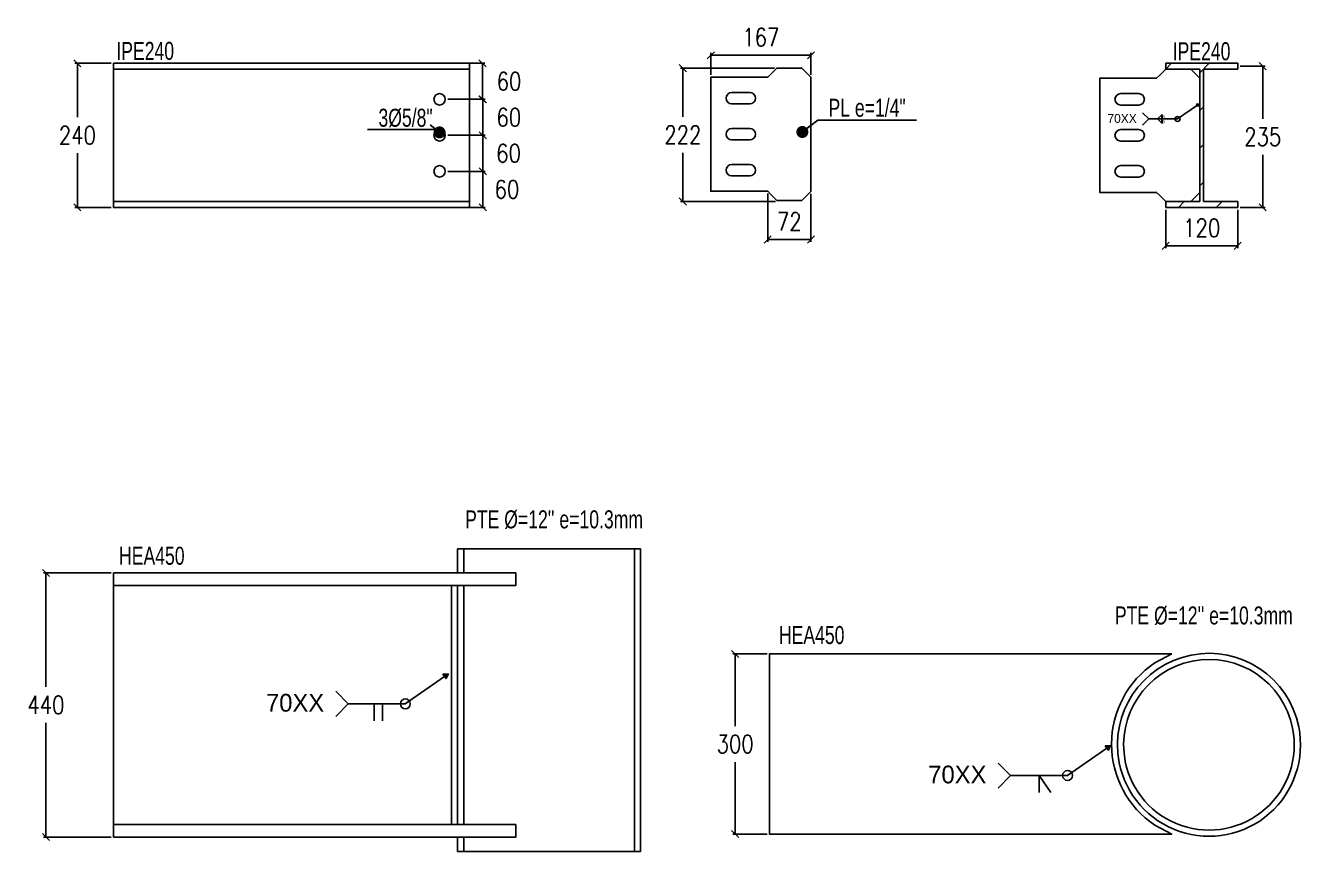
# Model space of a CAD drawing. Header units: millimetres. Extents: x -999 to 93225, y -17477 to 29086.
# Drawn here: x 17444 to 19569, y -9415 to -8039 of the extents above; entities that cross this region are included whole.
import ezdxf
from ezdxf.enums import TextEntityAlignment as Align

# ---------------------------------------------------------------- set-up
doc = ezdxf.new("R2010")
doc.units = ezdxf.units.MM
doc.header["$LTSCALE"] = 0.4
doc.layers.get('0').update_dxf_attribs({"color": 255})
for name, color, linetype in [('COTAS', 8, 'Continuous'), ('P-PLATINA', 6, 'Continuous'), ('perforaciones', 1, 'Continuous'), ('TITULO', 3, 'Continuous')]:
    doc.layers.add(name, color=color, linetype=linetype)
doc.styles.add('CNI_COTAS', font='romans.shx', dxfattribs={"width": 0.8})
doc.styles.add('ROMANS', font='DINGRAFO.SHX')
doc.styles.add('VERDANA', font='arial.ttf')
doc.dimstyles.new('1.1', dxfattribs={"dimscale": 0, "dimtxt": 15, "dimasz": 20, "dimexe": 2, "dimexo": 2, "dimgap": 7, "dimtad": 1, "dimdec": 0, "dimzin": 4, "dimdsep": 46, "dimtxsty": 'CNI_COTAS', "dimblk": 'DOTSMALL', "dimcen": 0, "dimclrd": 256, "dimclrt": 3, "dimadec": 0, "dimazin": 0, "dimtfac": 1, "dimtdec": 0, "dimtmove": 2, "dimatfit": 0, "dimldrblk": 'DOT', "dimfxl": 0.05, "dimtolj": 1, "dimtzin": 0, "dimarcsym": 1})
doc.dimstyles.new('1.4', dxfattribs={"dimscale": 0, "dimtxt": 30, "dimasz": 12, "dimexe": 4, "dimexo": 4, "dimgap": 15, "dimtad": 1, "dimdec": 0, "dimzin": 4, "dimdsep": 46, "dimtxsty": 'CNI_COTAS', "dimblk": 'OBLIQUE', "dimcen": -0.09, "dimclrd": 256, "dimclrt": 3, "dimadec": 0, "dimazin": 0, "dimtfac": 1, "dimtdec": 0, "dimtmove": 2, "dimatfit": 0, "dimldrblk": 'DOT', "dimfxl": 0.05, "dimtolj": 1, "dimtzin": 0, "dimarcsym": 0})

# ---------------------------------------------------------------- blocks, each defined once
blk = doc.blocks.new('_Oblique')
at = {"color": 0, "linetype": 'ByBlock', "lineweight": -2}
blk.add_line((-0.5, -0.5), (0.5, 0.5), dxfattribs=at)
blk = doc.blocks.new('*D576')
at = {"layer": 'COTAS', "color": 0, "lineweight": -2, "transparency": 16777216}
for p, q in [((17587.2, -8101.5), (17526.7, -8101.5)), ((17587.2, -8341.5), (17526.7, -8341.5))]:
    blk.add_line(p, q, dxfattribs=at)
at = {"layer": 'COTAS', "lineweight": -2, "transparency": 16777216}
for p, q in [((17530.7, -8101.5), (17530.7, -8191.5)), ((17530.7, -8341.5), (17530.7, -8251.5))]:
    blk.add_line(p, q, dxfattribs=at)
at = {"layer": 'Defpoints', "color": 0, "transparency": 16777216}
for p in [(17530.7, -8101.5), (17591.2, -8101.5), (17591.2, -8341.5)]:
    blk.add_point(p, dxfattribs=at)
at = {"layer": 'COTAS', "lineweight": -2, "transparency": 16777216, "xscale": 12, "yscale": 12, "zscale": 12}
for p, rotation in [((17530.7, -8101.5), 90), ((17530.7, -8341.5), 270)]:
    blk.add_blockref('_Oblique', p, dxfattribs=dict(at, rotation=rotation))
at = {"layer": 'COTAS', "color": 3, "transparency": 16777216, "insert": (17530.7, -8221.5), "char_height": 30, "attachment_point": 5, "rotation": 0.01, "style": 'CNI_COTAS'}
blk.add_mtext('\\A1;240', dxfattribs=at)
blk = doc.blocks.new('_Dot')
at = {"color": 0, "linetype": 'ByBlock', "lineweight": -2}
blk.add_line((-0.5, 0), (-1, 0), dxfattribs=at)
at = {"color": 0, "linetype": 'ByBlock', "const_width": 0.5}
blk.add_lwpolyline([(-0.25, 0, 1), (0.25, 0, 1)], format="xyb", close=True, dxfattribs=at)
blk = doc.blocks.new('*D577')
at = {"layer": 'COTAS', "color": 0, "lineweight": -2, "transparency": 16777216}
for p, q in [((18692.4, -8109.5), (18535.9, -8109.5)), ((18694.2, -8331.7), (18535.9, -8331.7))]:
    blk.add_line(p, q, dxfattribs=at)
at = {"layer": 'COTAS', "lineweight": -2, "transparency": 16777216}
for p, q in [((18539.9, -8109.5), (18539.9, -8190.6)), ((18539.9, -8331.7), (18539.9, -8250.6))]:
    blk.add_line(p, q, dxfattribs=at)
at = {"layer": 'Defpoints', "color": 0, "transparency": 16777216}
for p in [(18696.4, -8109.5), (18539.9, -8331.7), (18698.2, -8331.7)]:
    blk.add_point(p, dxfattribs=at)
at = {"layer": 'COTAS', "lineweight": -2, "transparency": 16777216, "xscale": 12, "yscale": 12, "zscale": 12}
for p, rotation in [((18539.9, -8109.5), 90), ((18539.9, -8331.7), 270)]:
    blk.add_blockref('_Oblique', p, dxfattribs=dict(at, rotation=rotation))
at = {"layer": 'COTAS', "color": 3, "transparency": 16777216, "insert": (18539.9, -8220.6), "char_height": 30, "attachment_point": 5, "rotation": 0.01, "style": 'CNI_COTAS'}
blk.add_mtext('\\A1;222', dxfattribs=at)
blk = doc.blocks.new('*D574')
at = {"layer": 'COTAS', "color": 0, "lineweight": -2, "transparency": 16777216}
for p, q in [((19344.5, -8345.5), (19344.5, -8409.7)), ((19464.5, -8345.5), (19464.5, -8409.7))]:
    blk.add_line(p, q, dxfattribs=at)
at = {"layer": 'COTAS', "lineweight": -2, "transparency": 16777216}
blk.add_line((19344.5, -8405.7), (19464.5, -8405.7), dxfattribs=at)
at = {"layer": 'Defpoints', "color": 0, "transparency": 16777216}
for p in [(19344.5, -8341.5), (19464.5, -8341.5), (19464.5, -8405.7)]:
    blk.add_point(p, dxfattribs=at)
at = {"layer": 'COTAS', "lineweight": -2, "transparency": 16777216, "xscale": 12, "yscale": 12, "zscale": 12, "rotation": 180}
blk.add_blockref('_Oblique', (19344.5, -8405.7), dxfattribs=at)
at = {"layer": 'COTAS', "lineweight": -2, "transparency": 16777216, "xscale": 12, "yscale": 12, "zscale": 12}
blk.add_blockref('_Oblique', (19464.5, -8405.7), dxfattribs=at)
at = {"layer": 'COTAS', "color": 3, "transparency": 16777216, "insert": (19404.5, -8375.7), "char_height": 30, "attachment_point": 5, "style": 'CNI_COTAS'}
blk.add_mtext('\\A1;120', dxfattribs=at)
blk = doc.blocks.new('*D578')
at = {"layer": 'COTAS', "color": 0, "lineweight": -2, "transparency": 16777216}
for p, q in [((19468.5, -8106.4), (19510.2, -8106.4)), ((19468.5, -8341.5), (19510.2, -8341.5))]:
    blk.add_line(p, q, dxfattribs=at)
at = {"layer": 'COTAS', "lineweight": -2, "transparency": 16777216}
for p, q in [((19506.2, -8106.4), (19506.2, -8194)), ((19506.2, -8341.5), (19506.2, -8254))]:
    blk.add_line(p, q, dxfattribs=at)
at = {"layer": 'Defpoints', "color": 0, "transparency": 16777216}
for p in [(19464.5, -8106.4), (19506.2, -8106.4), (19464.5, -8341.5)]:
    blk.add_point(p, dxfattribs=at)
at = {"layer": 'COTAS', "lineweight": -2, "transparency": 16777216, "xscale": 12, "yscale": 12, "zscale": 12}
for p, rotation in [((19506.2, -8106.4), 90), ((19506.2, -8341.5), 270)]:
    blk.add_blockref('_Oblique', p, dxfattribs=dict(at, rotation=rotation))
at = {"layer": 'COTAS', "color": 3, "transparency": 16777216, "insert": (19506.2, -8224), "char_height": 30, "attachment_point": 5, "rotation": 0.01, "style": 'CNI_COTAS'}
blk.add_mtext('\\A1;235', dxfattribs=at)
blk = doc.blocks.new('_DotSmall')
at = {"color": 0, "linetype": 'ByBlock', "const_width": 0.5}
blk.add_lwpolyline([(-0.0625, 0, 1), (0.0625, 0, 1)], format="xyb", close=True, dxfattribs=at)
blk = doc.blocks.new('*D579')
at = {"layer": 'COTAS', "color": 0, "lineweight": -2, "transparency": 16777216}
for p, q in [((18586.4, -8120.7), (18586.4, -8084.2)), ((18753.3, -8120.5), (18753.3, -8084.2))]:
    blk.add_line(p, q, dxfattribs=at)
at = {"layer": 'COTAS', "lineweight": -2, "transparency": 16777216}
blk.add_line((18586.4, -8088.2), (18753.3, -8088.2), dxfattribs=at)
at = {"layer": 'Defpoints', "color": 0, "transparency": 16777216}
for p in [(18753.3, -8088.2), (18586.4, -8124.7), (18753.3, -8124.5)]:
    blk.add_point(p, dxfattribs=at)
at = {"layer": 'COTAS', "lineweight": -2, "transparency": 16777216, "xscale": 12, "yscale": 12, "zscale": 12, "rotation": 180}
blk.add_blockref('_Oblique', (18586.4, -8088.2), dxfattribs=at)
at = {"layer": 'COTAS', "lineweight": -2, "transparency": 16777216, "xscale": 12, "yscale": 12, "zscale": 12}
blk.add_blockref('_Oblique', (18753.3, -8088.2), dxfattribs=at)
at = {"layer": 'COTAS', "color": 3, "transparency": 16777216, "insert": (18669.8, -8058.2), "char_height": 30, "attachment_point": 5, "style": 'CNI_COTAS'}
blk.add_mtext('\\A1;167', dxfattribs=at)
blk = doc.blocks.new('*D575')
at = {"layer": 'COTAS', "color": 0, "lineweight": -2, "transparency": 16777216}
for p, q in [((18681.2, -8318.7), (18681.2, -8399.1)), ((18753.3, -8318.9), (18753.3, -8399.1))]:
    blk.add_line(p, q, dxfattribs=at)
at = {"layer": 'COTAS', "lineweight": -2, "transparency": 16777216}
blk.add_line((18681.2, -8395.1), (18753.3, -8395.1), dxfattribs=at)
at = {"layer": 'Defpoints', "color": 0, "transparency": 16777216}
for p in [(18681.2, -8314.7), (18753.3, -8314.9), (18753.3, -8395.1)]:
    blk.add_point(p, dxfattribs=at)
at = {"layer": 'COTAS', "lineweight": -2, "transparency": 16777216, "xscale": 12, "yscale": 12, "zscale": 12, "rotation": 180}
blk.add_blockref('_Oblique', (18681.2, -8395.1), dxfattribs=at)
at = {"layer": 'COTAS', "lineweight": -2, "transparency": 16777216, "xscale": 12, "yscale": 12, "zscale": 12}
blk.add_blockref('_Oblique', (18753.3, -8395.1), dxfattribs=at)
at = {"layer": 'COTAS', "color": 3, "transparency": 16777216, "insert": (18717.2, -8365.1), "char_height": 30, "attachment_point": 5, "style": 'CNI_COTAS'}
blk.add_mtext('\\A1;72', dxfattribs=at)
blk = doc.blocks.new('SOLDADURA FILETE ALREDEDOR')
h = blk.add_hatch(color=256)
h.dxf.hatch_style = 1
h.paths.add_polyline_path([(5063.7, 3679), (5060.1, 3684.2), (5066.4, 3684.8)])
for p, q in [((5061.9, 3681.6), (5015.5, 3649.2)), ((5015.5, 3649.2), (4948.3, 3649.2))]:
    blk.add_line(p, q)
for points in [[(5066.4, 3684.8), (5063.7, 3679), (5060.1, 3684.2)], [(4978.7, 3649.2), (4978.7, 3659.2), (4968.7, 3649.2), (4978.7, 3639.2)]]:
    blk.add_lwpolyline(points, close=True)
blk.add_lwpolyline([(4933.5, 3634.4), (4948.3, 3649.2), (4933.5, 3664)])
blk.add_circle((5015.5, 3649.2), 5.81)
at = {"layer": 'TITULO', "style": 'ROMANS'}
for s, height, p in [('70XX', 21, (4851, 3640)), ('6', 7.5, (4979.7, 3650.9)), ('6', 7.5, (4979.7, 3639.3))]:
    blk.add_text(s, height=height, dxfattribs=at).set_placement(p)
blk = doc.blocks.new('*D782')
at = {"layer": 'COTAS', "color": 0, "lineweight": -2, "transparency": 16777216}
for p, q in [((18147.9, -8161.5), (18210.5, -8161.5)), ((18147.9, -8221.5), (18210.5, -8221.5))]:
    blk.add_line(p, q, dxfattribs=at)
at = {"layer": 'COTAS', "lineweight": -2, "transparency": 16777216}
blk.add_line((18206.5, -8161.5), (18206.5, -8221.5), dxfattribs=at)
at = {"layer": 'Defpoints', "color": 0, "transparency": 16777216}
for p in [(18143.9, -8161.5), (18143.9, -8221.5), (18206.5, -8221.5)]:
    blk.add_point(p, dxfattribs=at)
at = {"layer": 'COTAS', "lineweight": -2, "transparency": 16777216, "xscale": 12, "yscale": 12, "zscale": 12}
for p, rotation in [((18206.5, -8161.5), 90), ((18206.5, -8221.5), 270)]:
    blk.add_blockref('_Oblique', p, dxfattribs=dict(at, rotation=rotation))
at = {"layer": 'COTAS', "color": 3, "transparency": 16777216, "insert": (18249.8, -8191.5), "char_height": 30, "attachment_point": 5, "rotation": 0.01, "style": 'CNI_COTAS'}
blk.add_mtext('\\A1;60', dxfattribs=at)
blk = doc.blocks.new('*D783')
at = {"layer": 'COTAS', "color": 0, "lineweight": -2, "transparency": 16777216}
for p, q in [((18147.9, -8221.5), (18210.5, -8221.5)), ((18147.9, -8281.5), (18210.5, -8281.5))]:
    blk.add_line(p, q, dxfattribs=at)
at = {"layer": 'COTAS', "lineweight": -2, "transparency": 16777216}
blk.add_line((18206.5, -8221.5), (18206.5, -8281.5), dxfattribs=at)
at = {"layer": 'Defpoints', "color": 0, "transparency": 16777216}
for p in [(18143.9, -8221.5), (18143.9, -8281.5), (18206.5, -8281.5)]:
    blk.add_point(p, dxfattribs=at)
at = {"layer": 'COTAS', "lineweight": -2, "transparency": 16777216, "xscale": 12, "yscale": 12, "zscale": 12}
for p, rotation in [((18206.5, -8221.5), 90), ((18206.5, -8281.5), 270)]:
    blk.add_blockref('_Oblique', p, dxfattribs=dict(at, rotation=rotation))
at = {"layer": 'COTAS', "color": 3, "transparency": 16777216, "insert": (18249.3, -8251.5), "char_height": 30, "attachment_point": 5, "rotation": 0.01, "style": 'CNI_COTAS'}
blk.add_mtext('\\A1;60', dxfattribs=at)
blk = doc.blocks.new('*D784')
at = {"layer": 'COTAS', "color": 0, "lineweight": -2, "transparency": 16777216}
for p, q in [((18147.9, -8281.5), (18210.4, -8281.5)), ((18147.9, -8341.5), (18210.4, -8341.5))]:
    blk.add_line(p, q, dxfattribs=at)
at = {"layer": 'COTAS', "lineweight": -2, "transparency": 16777216}
blk.add_line((18206.4, -8281.5), (18206.4, -8341.5), dxfattribs=at)
at = {"layer": 'Defpoints', "color": 0, "transparency": 16777216}
for p in [(18143.9, -8281.5), (18143.9, -8341.5), (18206.4, -8341.5)]:
    blk.add_point(p, dxfattribs=at)
at = {"layer": 'COTAS', "lineweight": -2, "transparency": 16777216, "xscale": 12, "yscale": 12, "zscale": 12}
for p, rotation in [((18206.4, -8281.5), 90), ((18206.4, -8341.5), 270)]:
    blk.add_blockref('_Oblique', p, dxfattribs=dict(at, rotation=rotation))
at = {"layer": 'COTAS', "color": 3, "transparency": 16777216, "insert": (18246.6, -8311.5), "char_height": 30, "attachment_point": 5, "rotation": 0.01, "style": 'CNI_COTAS'}
blk.add_mtext('\\A1;60', dxfattribs=at)
blk = doc.blocks.new('*D785')
at = {"layer": 'COTAS', "color": 0, "lineweight": -2, "transparency": 16777216}
for p, q in [((18147.9, -8101.5), (18210, -8101.5)), ((18147.9, -8161.5), (18210, -8161.5))]:
    blk.add_line(p, q, dxfattribs=at)
at = {"layer": 'COTAS', "lineweight": -2, "transparency": 16777216}
blk.add_line((18206, -8161.5), (18206, -8101.5), dxfattribs=at)
at = {"layer": 'Defpoints', "color": 0, "transparency": 16777216}
for p in [(18143.9, -8101.5), (18206, -8101.5), (18143.9, -8161.5)]:
    blk.add_point(p, dxfattribs=at)
at = {"layer": 'COTAS', "lineweight": -2, "transparency": 16777216, "xscale": 12, "yscale": 12, "zscale": 12}
for p, rotation in [((18206, -8101.5), 90), ((18206, -8161.5), 270)]:
    blk.add_blockref('_Oblique', p, dxfattribs=dict(at, rotation=rotation))
at = {"layer": 'COTAS', "color": 3, "transparency": 16777216, "insert": (18250.2, -8131.5), "char_height": 30, "attachment_point": 5, "rotation": 0.01, "style": 'CNI_COTAS'}
blk.add_mtext('\\A1;60', dxfattribs=at)
blk = doc.blocks.new('*D823')
at = {"layer": 'COTAS', "color": 0, "lineweight": -2, "transparency": 16777216}
for p, q in [((17587.2, -8950.7), (17474.4, -8950.7)), ((17587.2, -9390.7), (17474.4, -9390.7))]:
    blk.add_line(p, q, dxfattribs=at)
at = {"layer": 'COTAS', "lineweight": -2, "transparency": 16777216}
for p, q in [((17478.4, -8950.7), (17478.4, -9140.7)), ((17478.4, -9390.7), (17478.4, -9200.7))]:
    blk.add_line(p, q, dxfattribs=at)
at = {"layer": 'Defpoints', "color": 0, "transparency": 16777216}
for p in [(17478.4, -8950.7), (17591.2, -8950.7), (17591.2, -9390.7)]:
    blk.add_point(p, dxfattribs=at)
at = {"layer": 'COTAS', "lineweight": -2, "transparency": 16777216, "xscale": 12, "yscale": 12, "zscale": 12}
for p, rotation in [((17478.4, -8950.7), 90), ((17478.4, -9390.7), 270)]:
    blk.add_blockref('_Oblique', p, dxfattribs=dict(at, rotation=rotation))
at = {"layer": 'COTAS', "color": 3, "transparency": 16777216, "insert": (17478.4, -9170.7), "char_height": 30, "attachment_point": 5, "rotation": 0.01, "style": 'CNI_COTAS'}
blk.add_mtext('\\A1;440', dxfattribs=at)
blk = doc.blocks.new('*D827')
at = {"layer": 'COTAS', "color": 0, "lineweight": -2, "transparency": 16777216}
for p, q in [((18680.1, -9085.7), (18623, -9085.7)), ((18680.1, -9385.7), (18623, -9385.7))]:
    blk.add_line(p, q, dxfattribs=at)
at = {"layer": 'COTAS', "lineweight": -2, "transparency": 16777216}
for p, q in [((18627, -9085.7), (18627, -9205.7)), ((18627, -9385.7), (18627, -9265.7))]:
    blk.add_line(p, q, dxfattribs=at)
at = {"layer": 'Defpoints', "color": 0, "transparency": 16777216}
for p in [(18627, -9085.7), (18684.1, -9085.7), (18684.1, -9385.7)]:
    blk.add_point(p, dxfattribs=at)
at = {"layer": 'COTAS', "lineweight": -2, "transparency": 16777216, "xscale": 12, "yscale": 12, "zscale": 12}
for p, rotation in [((18627, -9085.7), 90), ((18627, -9385.7), 270)]:
    blk.add_blockref('_Oblique', p, dxfattribs=dict(at, rotation=rotation))
at = {"layer": 'COTAS', "color": 3, "transparency": 16777216, "insert": (18627, -9235.7), "char_height": 30, "attachment_point": 5, "rotation": 0.01, "style": 'CNI_COTAS'}
blk.add_mtext('\\A1;300', dxfattribs=at)
blk = doc.blocks.new('SOLDADURA A TOPE CON BORDES RECTOS')
h = blk.add_hatch(color=256)
h.dxf.hatch_style = 1
h.paths.add_polyline_path([(5573.3, 3679), (5569.6, 3684.2), (5576, 3684.8)])
for p, q in [((5571.4, 3681.6), (5525.1, 3649.2)), ((5525.1, 3649.2), (5457.8, 3649.2)), ((5488.2, 3629.2), (5488.2, 3649.2)), ((5498.2, 3629.2), (5498.2, 3649.2))]:
    blk.add_line(p, q)
blk.add_lwpolyline([(5576, 3684.8), (5573.3, 3679), (5569.6, 3684.2)], close=True)
blk.add_lwpolyline([(5443, 3634.4), (5457.8, 3649.2), (5443, 3664)])
blk.add_circle((5525.1, 3649.2), 5.81)
at = {"layer": 'TITULO', "style": 'ROMANS'}
blk.add_text('70XX', height=21, dxfattribs=at).set_placement((5360.6, 3640))
blk = doc.blocks.new('SOLDADURA DE TOPE CON BISEL SIMPLE')
h = blk.add_hatch(color=256)
h.dxf.hatch_style = 1
h.paths.add_polyline_path([(19248.9, -10322.4), (19243.7, -10315), (19252.7, -10314.2)])
for p, q in [((19246.3, -10318.7), (19180.9, -10364.4)), ((19180.9, -10364.4), (19086, -10364.4))]:
    blk.add_line(p, q)
blk.add_lwpolyline([(19252.7, -10314.2), (19248.9, -10322.4), (19243.7, -10315)], close=True)
for points in [[(19065.2, -10385.3), (19086, -10364.4), (19065.2, -10343.6)], [(19153.2, -10392.9), (19133.5, -10364.4), (19133.5, -10392.7)]]:
    blk.add_lwpolyline(points)
blk.add_circle((19180.9, -10364.4), 8.2)
at = {"layer": 'TITULO', "style": 'ROMANS'}
blk.add_text('70XX', height=29.63, dxfattribs=at).set_placement((18948.8, -10377.5))

msp = doc.modelspace()

# ---------------------------------------------------------------- hatches: boundary and pattern name
at = {"linetype": 'Continuous'}
h = msp.add_hatch(dxfattribs=at)
h.set_pattern_fill('', scale=14, style=0, pattern_type=0)
h.set_pattern_definition([(45, (19344.49, -8111.315), (-31.431, 31.431), [])])
h.paths.add_polyline_path([(19344.5, -8101.5), (19344.5, -8111.3), (19401.4, -8111.3), (19401.4, -8331.7), (19344.5, -8331.7), (19344.5, -8341.5), (19464.5, -8341.5), (19464.5, -8331.7), (19407.6, -8331.7), (19407.6, -8111.3), (19464.5, -8111.3), (19464.5, -8101.5)])

# ---------------------------------------------------------------- linework, layer by layer
at = {"color": 2}
for p, q in [((17591.2, -8341.5), (17591.2, -8101.5)), ((17591.2, -8101.5), (18184.4, -8101.5)), ((17591.2, -8111.3), (18184.4, -8111.3)), ((18184.4, -8331.7), (18184.4, -8101.5)), ((19464.5, -8101.5), (19344.5, -8101.5)), ((19344.5, -8111.3), (19344.5, -8101.5)), ((19344.5, -8111.3), (19401.4, -8111.3)), ((19401.4, -8111.3), (19401.4, -8331.7)), ((19407.6, -8331.7), (19407.6, -8111.3)), ((19407.6, -8111.3), (19464.5, -8111.3)), ((19464.5, -8111.3), (19464.5, -8101.5)), ((18184.4, -8341.5), (18184.4, -8321.7)), ((17591.2, -8331.7), (18184.4, -8331.7)), ((17591.2, -8341.5), (18184.4, -8341.5)), ((19401.4, -8331.7), (19344.5, -8331.7)), ((19344.5, -8341.5), (19344.5, -8331.7)), ((19344.5, -8341.5), (19464.5, -8341.5)), ((19464.5, -8331.7), (19407.6, -8331.7)), ((19464.5, -8341.5), (19464.5, -8331.7)), ((17591.2, -8950.7), (17591.2, -8971.7)), ((17591.2, -9369.7), (17591.2, -8971.7)), ((18154.4, -9369.7), (18154.4, -8971.7)), ((17591.2, -9390.7), (17591.2, -9369.7))]:
    msp.add_line(p, q, dxfattribs=at)
at = {"color": 30}
msp.add_line((17961, -8101.5), (18051, -8101.5), dxfattribs=at)
at = {"color": 7}
for p, q in [((19401.4, -8316.7), (19401.4, -8126.3)), ((19344.5, -8331.7), (19386.4, -8331.7))]:
    msp.add_line(p, q, dxfattribs=at)
at = {"color": 2, "linetype": 'Continuous'}
for p, q in [((18174.7, -8910.6), (18174.7, -8950.7)), ((18459.1, -8910.6), (18459.1, -9414.8)), ((18174.7, -8971.7), (18174.7, -9369.7)), ((18174.7, -9390.7), (18174.7, -9414.8))]:
    msp.add_line(p, q, dxfattribs=at)
at = {"color": 2}
for points in [[(18261.5, -8971.7), (17591.2, -8971.7), (17591.2, -8950.7), (18261.5, -8950.7)], [(18261.5, -9369.7), (17591.2, -9369.7), (17591.2, -9390.7), (18261.5, -9390.7)]]:
    msp.add_lwpolyline(points, close=True, dxfattribs=at)
msp.add_lwpolyline([(19354.5, -9085.7), (19326.4, -9100.6, 0.534511), (19326.4, -9370.9), (19354.5, -9385.7), (18684.1, -9385.7), (18684.1, -9085.7)], format="xyb", close=True, dxfattribs=at)
at = {"color": 2, "linetype": 'Continuous'}
msp.add_lwpolyline([(19277.2, -9264.8, 1), (19556.1, -9209.3, 1)], format="xyb", close=True, dxfattribs=at)
at = {"layer": 'COTAS', "color": 1}
for points in [[(18164.4, -9390.7), (18164.4, -9414.8), (18469.4, -9414.8), (18469.4, -8910.6), (18164.4, -8910.6), (18164.4, -8950.7)], [(18164.4, -8971.7), (18164.4, -9369.7)]]:
    msp.add_lwpolyline(points, dxfattribs=at)
msp.add_lwpolyline([(19267.1, -9266.8, 1), (19566.2, -9207.3, 1)], format="xyb", close=True, dxfattribs=at)
at = {"layer": 'P-PLATINA', "linetype": 'Continuous'}
for points in [[(18738.3, -8329.9), (18753.3, -8314.9), (18753.3, -8124.5), (18738.3, -8109.5), (18696.4, -8109.5), (18686.4, -8119.5), (18681.2, -8124.7), (18586.4, -8124.7), (18586.4, -8314.7), (18681.2, -8314.7), (18686.4, -8319.9), (18696.4, -8329.9), (18738.3, -8329.9)], [(19386.4, -8331.7), (19401.4, -8316.7), (19401.4, -8126.3), (19386.4, -8111.3), (19344.5, -8111.3), (19334.5, -8121.3), (19329.3, -8126.5), (19234.5, -8126.5), (19234.5, -8316.5), (19329.3, -8316.5), (19334.5, -8321.7), (19344.5, -8331.7), (19386.4, -8331.7)], [(18651.4, -8169.2), (18621.4, -8169.2), (18617.7, -8168.5), (18614.6, -8166.4), (18612.6, -8163.3), (18611.9, -8159.7), (18612.6, -8156.1), (18614.6, -8153), (18617.7, -8150.9), (18621.4, -8150.2), (18651.4, -8150.2)], [(18644.7, -8150.2), (18651.4, -8150.2), (18655, -8150.9), (18658.1, -8153), (18660.1, -8156.1), (18660.9, -8159.7), (18660.1, -8163.3), (18658.1, -8166.4), (18655, -8168.5), (18651.4, -8169.2), (18644.7, -8169.2)], [(19299.5, -8171), (19269.5, -8171), (19265.9, -8170.3), (19262.8, -8168.2), (19260.7, -8165.2), (19260, -8161.5), (19260.7, -8157.9), (19262.8, -8154.8), (19265.9, -8152.7), (19269.5, -8152), (19299.5, -8152)], [(19292.9, -8152), (19299.5, -8152), (19303.1, -8152.7), (19306.2, -8154.8), (19308.3, -8157.9), (19309, -8161.5), (19308.3, -8165.2), (19306.2, -8168.2), (19303.1, -8170.3), (19299.5, -8171), (19292.9, -8171)], [(18651.4, -8229.2), (18621.4, -8229.2), (18617.7, -8228.5), (18614.6, -8226.4), (18612.6, -8223.3), (18611.9, -8219.7), (18612.6, -8216.1), (18614.6, -8213), (18617.7, -8210.9), (18621.4, -8210.2), (18644.2, -8210.2)], [(18644.7, -8210.2), (18651.4, -8210.2), (18655, -8210.9), (18658.1, -8213), (18660.1, -8216.1), (18660.9, -8219.7), (18660.1, -8223.3), (18658.1, -8226.4), (18655, -8228.5), (18651.4, -8229.2), (18644.7, -8229.2)], [(19299.5, -8231), (19269.5, -8231), (19265.9, -8230.3), (19262.8, -8228.2), (19260.7, -8225.2), (19260, -8221.5), (19260.7, -8217.9), (19262.8, -8214.8), (19265.9, -8212.7), (19269.5, -8212), (19299.5, -8212)], [(19292.9, -8212), (19299.5, -8212), (19303.1, -8212.7), (19306.2, -8214.8), (19308.3, -8217.9), (19309, -8221.5), (19308.3, -8225.2), (19306.2, -8228.2), (19303.1, -8230.3), (19299.5, -8231), (19292.9, -8231)], [(18628, -8289.2), (18621.4, -8289.2), (18617.7, -8288.5), (18614.6, -8286.4), (18612.6, -8283.3), (18611.9, -8279.7), (18612.6, -8276.1), (18614.6, -8273), (18617.7, -8270.9), (18621.4, -8270.2), (18628, -8270.2)], [(18621.4, -8270.2), (18651.4, -8270.2), (18655, -8270.9), (18658.1, -8273), (18660.1, -8276.1), (18660.9, -8279.7), (18660.1, -8283.3), (18658.1, -8286.4), (18655, -8288.5), (18651.4, -8289.2), (18621.4, -8289.2)], [(19299.5, -8291), (19269.5, -8291), (19265.9, -8290.3), (19262.8, -8288.2), (19260.7, -8285.2), (19260, -8281.5), (19260.7, -8277.9), (19262.8, -8274.8), (19265.9, -8272.7), (19269.5, -8272), (19299.5, -8272)], [(19292.9, -8272), (19299.5, -8272), (19303.1, -8272.7), (19306.2, -8274.8), (19308.3, -8277.9), (19309, -8281.5), (19308.3, -8285.2), (19306.2, -8288.2), (19303.1, -8290.3), (19299.5, -8291), (19292.9, -8291)]]:
    msp.add_lwpolyline(points, dxfattribs=at)
at = {"layer": 'perforaciones'}
for centre in [(18134.4, -8161.5), (18134.4, -8221.5), (18134.4, -8281.5)]:
    msp.add_circle(centre, 9.5, dxfattribs=at)

# ---------------------------------------------------------------- block references
for name, p, xscale, yscale, zscale in [('SOLDADURA FILETE ALREDEDOR', (15801, -10786.9), 0.7104614331683008, 0.7104614331683008, 0.7104614331683008), ('SOLDADURA A TOPE CON BORDES RECTOS', (10282.1, -14317.3), 1.410856086152307, 1.410856086152307, 1.410856086152307)]:
    msp.add_blockref(name, p, dxfattribs=dict(xscale=xscale, yscale=yscale, zscale=zscale))
msp.add_blockref('SOLDADURA DE TOPE CON BISEL SIMPLE', (0, 1076.2))

# ---------------------------------------------------------------- texts
at = {"color": 96, "style": 'VERDANA', "width": 0.7}
for s, p in [('IPE240', (17643.8, -8080.8)), ('IPE240', (19404.3, -8081.4)), ('PL e=1/4"', (18846.8, -8175.6)), ('3%%C5/8"', (18077.7, -8192.2)), ("PTE Ø=12'' e=10.3mm", (18325.2, -8861.4)), ('HEA450', (17654.8, -8922.1)), ("PTE Ø=12'' e=10.3mm", (19408.1, -9021.5)), ('HEA450', (18754.5, -9054.1))]:
    msp.add_text(s, height=30, dxfattribs=at).set_placement(p, align=Align.MIDDLE_CENTER)
at = {"layer": 'COTAS', "color": 3, "insert": (17736.9, -9188.3), "char_height": 30, "attachment_point": 1, "style": 'CNI_COTAS'}
msp.add_mtext('\\P ', dxfattribs=at)

# ---------------------------------------------------------------- dimensions: what is measured, and where the dimension line sits
at = {"layer": 'COTAS'}
for base, p1, p2, picture, middle in [((18753.3, -8088.2), (18586.4, -8124.7), (18753.3, -8124.5), '*D579', (18669.8, -8058.2)), ((18753.3, -8395.1), (18681.2, -8314.7), (18753.3, -8314.9), '*D575', (18717.2, -8365.1)), ((19464.5, -8405.7), (19344.5, -8341.5), (19464.5, -8341.5), '*D574', (19404.5, -8375.7))]:
    dim = msp.add_linear_dim(base=base, p1=p1, p2=p2, dimstyle='1.4', override={"dimscale": 1}, dxfattribs=at)
    dim.commit()
    dim.dimension.update_dxf_attribs({"geometry": picture, "text_midpoint": middle})
for base, p1, p2, picture, middle in [((17530.7, -8101.5), (17591.2, -8341.5), (17591.2, -8101.5), '*D576', (17530.7, -8221.5)), ((18539.9, -8331.7), (18696.4, -8109.5), (18698.2, -8331.7), '*D577', (18539.9, -8220.6)), ((19506.2, -8106.4), (19464.5, -8341.5), (19464.5, -8106.4), '*D578', (19506.2, -8224)), ((17478.4, -8950.7), (17591.2, -9390.7), (17591.2, -8950.7), '*D823', (17478.4, -9170.7)), ((18627, -9085.7), (18684.1, -9385.7), (18684.1, -9085.7), '*D827', (18627, -9235.7))]:
    dim = msp.add_linear_dim(base=base, p1=p1, p2=p2, angle=90, dimstyle='1.4', override={"dimscale": 1}, dxfattribs=at)
    dim.commit()
    dim.dimension.update_dxf_attribs({"geometry": picture, "text_midpoint": middle, "text_rotation": 0.01})
for base, p1, p2, picture, middle in [((18206, -8101.5), (18143.9, -8161.5), (18143.9, -8101.5), '*D785', (18250.2, -8131.5)), ((18206.5, -8221.5), (18143.9, -8161.5), (18143.9, -8221.5), '*D782', (18249.8, -8191.5)), ((18206.5, -8281.5), (18143.9, -8221.5), (18143.9, -8281.5), '*D783', (18249.3, -8251.5)), ((18206.4, -8341.5), (18143.9, -8281.5), (18143.9, -8341.5), '*D784', (18246.6, -8311.5))]:
    dim = msp.add_linear_dim(base=base, p1=p1, p2=p2, angle=90, dimstyle='1.4', override={"dimscale": 1}, dxfattribs=at)
    dim.commit()
    dim.dimension.update_dxf_attribs({"geometry": picture, "text_midpoint": middle, "dimtype": 160, "text_rotation": 0.01})

# ---------------------------------------------------------------- leaders
for points in [[(18739, -8215.9), (18764.6, -8196), (18929.2, -8196)], [(18134.4, -8216.6), (18128.2, -8211.7), (18014.4, -8211.6)]]:
    msp.add_leader(points, dimstyle='1.1', override={"dimscale": 1}, dxfattribs=at)

doc.saveas('drawing.dxf')
